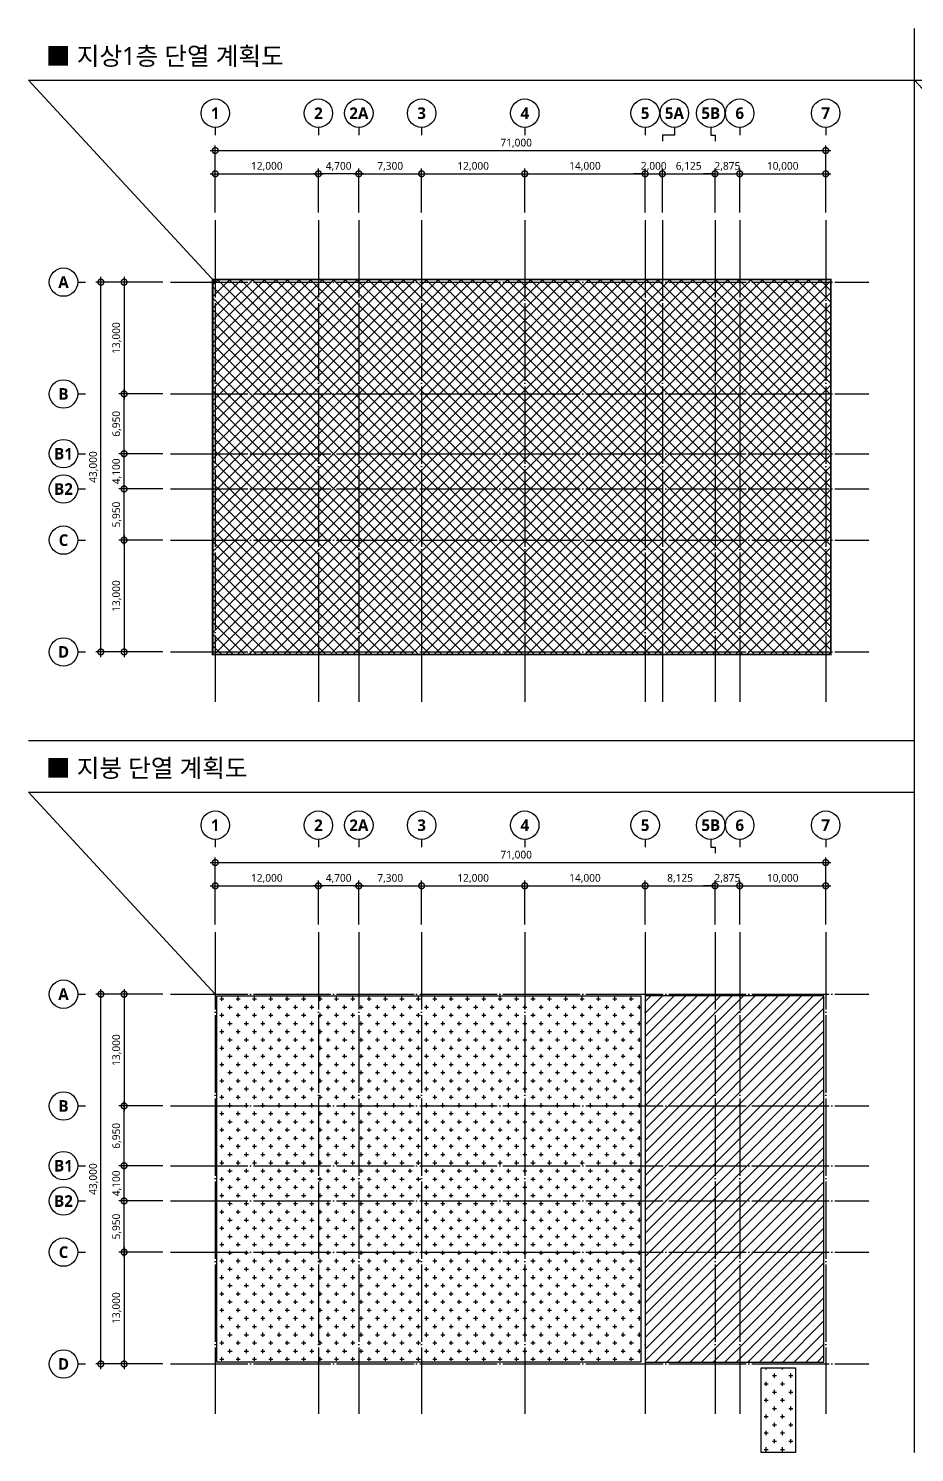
# Model space of a CAD drawing. Header units: millimetres. Extents: x 13950 to 242609, y 6300 to 171900.
# Drawn here: x 13950 to 117000, y 6300 to 171900 of the extents above; entities that cross this region are included whole.
import ezdxf
from ezdxf.enums import TextEntityAlignment as Align

# ---------------------------------------------------------------- set-up
doc = ezdxf.new("R2010")
doc.units = ezdxf.units.MM
doc.header["$LTSCALE"] = 300
doc.linetypes.add('CEN-GAUN', pattern=[32.2, 30, -1, 0.2, -1])
doc.linetypes.add('PHANTOM2', pattern=[1.25, 0.625, -0.125, 0.125, -0.125, 0.125, -0.125])
doc.layers.get('DEFPOINTS').update_dxf_attribs({"color": 137})
doc.layers.add('@수정', color=7, linetype='Continuous', plot=False)
for name, color, linetype in [('CEN', 1, 'CEN-GAUN'), ('DIM', 7, 'Continuous'), ('ELE-2', 2, 'Continuous'), ('ELE-4', 4, 'Continuous'), ('ETC-5', 5, 'Continuous'), ('HAT', 8, 'Continuous'), ('SYM-BUB', 3, 'Continuous'), ('TEXT', 3, 'Continuous'), ('방화구획(기존 가운건축 계획)', 243, 'Continuous')]:
    doc.layers.add(name, color=color, linetype=linetype)
doc.styles.add('$0$스타일1', font='malgun.ttf')
doc.styles.add('스타일1', font='malgun.ttf')
doc.styles.add('스타일2', font='malgunbd.ttf')
doc.dimstyles.new('CJA', dxfattribs={"dimscale": 300, "dimtxt": 2.7, "dimasz": 1, "dimexe": 2, "dimexo": 3, "dimgap": 1, "dimtad": 1, "dimdec": 0, "dimzin": 1, "dimdsep": 46, "dimlunit": 6, "dimtxsty": '$0$스타일1', "dimblk": 'CJDOT', "dimcen": 0.09, "dimdle": 1, "dimclrd": 256, "dimclre": 256, "dimclrt": 3, "dimadec": 0, "dimazin": 0, "dimtfac": 1, "dimtdec": 0, "dimtix": 1, "dimtmove": 2, "dimatfit": 3, "dimldrblk": 'CJDOT', "dimfxl": 1, "dimtolj": 1, "dimtzin": 1, "dimarcsym": 0})

# ---------------------------------------------------------------- blocks, each defined once
blk = doc.blocks.new('_DotSmall')
at = {"color": 0, "linetype": 'ByBlock', "const_width": 0.5}
blk.add_lwpolyline([(-0.0625, 0, 1), (0.0625, 0, 1)], format="xyb", close=True, dxfattribs=at)
blk = doc.blocks.new('*D8')
at = {"layer": 'DEFPOINTS', "color": 0, "transparency": 16777216}
for p in [(125421, 142402), (133521, 142402), (133521, 99402)]:
    blk.add_point(p, dxfattribs=at)
at = {"layer": 'DIM', "color": 7, "lineweight": -2, "transparency": 16777216}
for p, q in [((125421, 98802), (125421, 143002)), ((132621, 142402), (124821, 142402)), ((132621, 99402), (124821, 99402))]:
    blk.add_line(p, q, dxfattribs=at)
at = {"layer": 'DIM', "color": 7, "lineweight": -2, "transparency": 16777216, "xscale": 1350, "yscale": 1350, "zscale": 1350}
for p, rotation in [((125421, 142402), 90), ((125421, 99402), 270)]:
    blk.add_blockref('_DotSmall', p, dxfattribs=dict(at, rotation=rotation))
at = {"layer": 'DIM', "color": 3, "transparency": 16777216, "insert": (124580, 120902), "char_height": 900, "attachment_point": 5, "rotation": 90, "style": '$0$스타일1'}
blk.add_mtext('\\A1;43,000', dxfattribs=at)
blk = doc.blocks.new('CJDOT')
blk.add_line((-2, 0), (2, 0))
at = {"const_width": 0.5}
blk.add_lwpolyline([(-0.25, 0, 1), (0.25, 0, 1)], format="xyb", close=True, dxfattribs=at)
blk = doc.blocks.new('*D9')
at = {"layer": 'DEFPOINTS', "color": 0, "transparency": 16777216}
for p in [(133521, 142402), (128121, 129402), (133521, 129402)]:
    blk.add_point(p, dxfattribs=at)
at = {"layer": 'DIM', "color": 7, "lineweight": -2, "transparency": 16777216}
for p, q in [((128121, 143002), (128121, 128802)), ((132621, 142402), (127521, 142402)), ((132621, 129402), (127521, 129402))]:
    blk.add_line(p, q, dxfattribs=at)
at = {"layer": 'DIM', "color": 7, "lineweight": -2, "transparency": 16777216, "xscale": 1350, "yscale": 1350, "zscale": 1350}
for p, rotation in [((128121, 142402), 90), ((128121, 129402), 270)]:
    blk.add_blockref('_DotSmall', p, dxfattribs=dict(at, rotation=rotation))
at = {"layer": 'DIM', "color": 3, "transparency": 16777216, "insert": (127278, 135902), "char_height": 900, "attachment_point": 5, "rotation": 90, "style": '$0$스타일1'}
blk.add_mtext('\\A1;13,000', dxfattribs=at)
blk = doc.blocks.new('*D10')
at = {"layer": 'DEFPOINTS', "color": 0, "transparency": 16777216}
for p in [(133521, 112402), (128121, 99402), (133521, 99402)]:
    blk.add_point(p, dxfattribs=at)
at = {"layer": 'DIM', "color": 7, "lineweight": -2, "transparency": 16777216}
for p, q in [((128121, 113002), (128121, 98802)), ((132621, 112402), (127521, 112402)), ((132621, 99402), (127521, 99402))]:
    blk.add_line(p, q, dxfattribs=at)
at = {"layer": 'DIM', "color": 7, "lineweight": -2, "transparency": 16777216, "xscale": 1350, "yscale": 1350, "zscale": 1350}
for p, rotation in [((128121, 112402), 90), ((128121, 99402), 270)]:
    blk.add_blockref('_DotSmall', p, dxfattribs=dict(at, rotation=rotation))
at = {"layer": 'DIM', "color": 3, "transparency": 16777216, "insert": (127278, 105902), "char_height": 900, "attachment_point": 5, "rotation": 90, "style": '$0$스타일1'}
blk.add_mtext('\\A1;13,000', dxfattribs=at)
blk = doc.blocks.new('NEW_BUB')
at = {"layer": 'SYM-BUB', "color": 6}
blk.add_line((0, 3), (0, 0), dxfattribs=at)
blk.add_circle((0, 8.5), 5.5, dxfattribs=at)
at = {"layer": 'SYM-BUB', "color": 3, "style": '스타일2'}
blk.add_attdef('X', text='', height=4.5, dxfattribs=at).set_placement((0, 8.5), align=Align.MIDDLE)
blk = doc.blocks.new('*D11')
at = {"layer": 'DEFPOINTS', "color": 0, "transparency": 16777216}
for p in [(209721, 157702), (138721, 149602), (209721, 149602)]:
    blk.add_point(p, dxfattribs=at)
at = {"layer": 'DIM', "color": 7, "lineweight": -2, "transparency": 16777216}
for p, q in [((138121, 157702), (210321, 157702)), ((138721, 150502), (138721, 158302)), ((209721, 150502), (209721, 158302))]:
    blk.add_line(p, q, dxfattribs=at)
at = {"layer": 'DIM', "color": 7, "lineweight": -2, "transparency": 16777216, "xscale": 1350, "yscale": 1350, "zscale": 1350, "rotation": 180}
blk.add_blockref('_DotSmall', (138721, 157702), dxfattribs=at)
at = {"layer": 'DIM', "color": 7, "lineweight": -2, "transparency": 16777216, "xscale": 1350, "yscale": 1350, "zscale": 1350}
blk.add_blockref('_DotSmall', (209721, 157702), dxfattribs=at)
at = {"layer": 'DIM', "color": 3, "transparency": 16777216, "insert": (173721, 158545), "char_height": 900, "attachment_point": 5, "style": '스타일1'}
blk.add_mtext('\\A1;71,000', dxfattribs=at)
blk = doc.blocks.new('*D12')
at = {"layer": 'DEFPOINTS', "color": 0, "transparency": 16777216}
for p in [(209721, 155002), (199721, 149602), (209721, 149602)]:
    blk.add_point(p, dxfattribs=at)
at = {"layer": 'DIM', "color": 7, "lineweight": -2, "transparency": 16777216}
for p, q in [((199121, 155002), (210321, 155002)), ((199721, 150502), (199721, 155602)), ((209721, 150502), (209721, 155602))]:
    blk.add_line(p, q, dxfattribs=at)
at = {"layer": 'DIM', "color": 7, "lineweight": -2, "transparency": 16777216, "xscale": 1350, "yscale": 1350, "zscale": 1350, "rotation": 180}
blk.add_blockref('_DotSmall', (199721, 155002), dxfattribs=at)
at = {"layer": 'DIM', "color": 7, "lineweight": -2, "transparency": 16777216, "xscale": 1350, "yscale": 1350, "zscale": 1350}
blk.add_blockref('_DotSmall', (209721, 155002), dxfattribs=at)
at = {"layer": 'DIM', "color": 3, "transparency": 16777216, "insert": (204721, 155845), "char_height": 900, "attachment_point": 5, "style": '스타일1'}
blk.add_mtext('\\A1;10,000', dxfattribs=at)
blk = doc.blocks.new('*D13')
at = {"layer": 'DEFPOINTS', "color": 0, "transparency": 16777216}
for p in [(188721, 155002), (174721, 149602), (188721, 149602)]:
    blk.add_point(p, dxfattribs=at)
at = {"layer": 'DIM', "color": 7, "lineweight": -2, "transparency": 16777216}
for p, q in [((174121, 155002), (189321, 155002)), ((174721, 150502), (174721, 155602)), ((188721, 150502), (188721, 155602))]:
    blk.add_line(p, q, dxfattribs=at)
at = {"layer": 'DIM', "color": 7, "lineweight": -2, "transparency": 16777216, "xscale": 1350, "yscale": 1350, "zscale": 1350, "rotation": 180}
blk.add_blockref('_DotSmall', (174721, 155002), dxfattribs=at)
at = {"layer": 'DIM', "color": 7, "lineweight": -2, "transparency": 16777216, "xscale": 1350, "yscale": 1350, "zscale": 1350}
blk.add_blockref('_DotSmall', (188721, 155002), dxfattribs=at)
at = {"layer": 'DIM', "color": 3, "transparency": 16777216, "insert": (181721, 155845), "char_height": 900, "attachment_point": 5, "style": '스타일1'}
blk.add_mtext('\\A1;14,000', dxfattribs=at)
blk = doc.blocks.new('*D14')
at = {"layer": 'DEFPOINTS', "color": 0, "transparency": 16777216}
for p in [(174721, 155002), (162721, 149602), (174721, 149602)]:
    blk.add_point(p, dxfattribs=at)
at = {"layer": 'DIM', "color": 7, "lineweight": -2, "transparency": 16777216}
for p, q in [((162121, 155002), (175321, 155002)), ((162721, 150502), (162721, 155602)), ((174721, 150502), (174721, 155602))]:
    blk.add_line(p, q, dxfattribs=at)
at = {"layer": 'DIM', "color": 7, "lineweight": -2, "transparency": 16777216, "xscale": 1350, "yscale": 1350, "zscale": 1350, "rotation": 180}
blk.add_blockref('_DotSmall', (162721, 155002), dxfattribs=at)
at = {"layer": 'DIM', "color": 7, "lineweight": -2, "transparency": 16777216, "xscale": 1350, "yscale": 1350, "zscale": 1350}
blk.add_blockref('_DotSmall', (174721, 155002), dxfattribs=at)
at = {"layer": 'DIM', "color": 3, "transparency": 16777216, "insert": (168721, 155845), "char_height": 900, "attachment_point": 5, "style": '스타일1'}
blk.add_mtext('\\A1;12,000', dxfattribs=at)
blk = doc.blocks.new('*D15')
at = {"layer": 'DEFPOINTS', "color": 0, "transparency": 16777216}
for p in [(150721, 155002), (138721, 149602), (150721, 149602)]:
    blk.add_point(p, dxfattribs=at)
at = {"layer": 'DIM', "color": 7, "lineweight": -2, "transparency": 16777216}
for p, q in [((138121, 155002), (151321, 155002)), ((138721, 150502), (138721, 155602)), ((150721, 150502), (150721, 155602))]:
    blk.add_line(p, q, dxfattribs=at)
at = {"layer": 'DIM', "color": 7, "lineweight": -2, "transparency": 16777216, "xscale": 1350, "yscale": 1350, "zscale": 1350, "rotation": 180}
blk.add_blockref('_DotSmall', (138721, 155002), dxfattribs=at)
at = {"layer": 'DIM', "color": 7, "lineweight": -2, "transparency": 16777216, "xscale": 1350, "yscale": 1350, "zscale": 1350}
blk.add_blockref('_DotSmall', (150721, 155002), dxfattribs=at)
at = {"layer": 'DIM', "color": 3, "transparency": 16777216, "insert": (144721, 155845), "char_height": 900, "attachment_point": 5, "style": '스타일1'}
blk.add_mtext('\\A1;12,000', dxfattribs=at)
blk = doc.blocks.new('*D18')
at = {"layer": 'DEFPOINTS', "color": 0, "transparency": 16777216}
for p in [(128120, 118352), (133521, 118352), (133521, 112402)]:
    blk.add_point(p, dxfattribs=at)
at = {"layer": 'DIM', "color": 7, "lineweight": -2, "transparency": 16777216}
for p, q in [((132621, 118352), (127520, 118352)), ((128120, 111802), (128120, 118952)), ((132621, 112402), (127520, 112402))]:
    blk.add_line(p, q, dxfattribs=at)
at = {"layer": 'DIM', "color": 7, "lineweight": -2, "transparency": 16777216, "xscale": 1350, "yscale": 1350, "zscale": 1350}
for p, rotation in [((128120, 118352), 90), ((128120, 112402), 270)]:
    blk.add_blockref('_DotSmall', p, dxfattribs=dict(at, rotation=rotation))
at = {"layer": 'DIM', "color": 3, "transparency": 16777216, "insert": (127279, 115377), "char_height": 900, "attachment_point": 5, "rotation": 90, "style": '$0$스타일1'}
blk.add_mtext('\\A1;5,950', dxfattribs=at)
blk = doc.blocks.new('*D19')
at = {"layer": 'DEFPOINTS', "color": 0, "transparency": 16777216}
for p in [(128121, 122452), (133521, 122452), (133521, 118352)]:
    blk.add_point(p, dxfattribs=at)
at = {"layer": 'DIM', "color": 7, "lineweight": -2, "transparency": 16777216}
for p, q in [((128121, 117752), (128121, 123052)), ((132621, 122452), (127521, 122452)), ((132621, 118352), (127521, 118352))]:
    blk.add_line(p, q, dxfattribs=at)
at = {"layer": 'DIM', "color": 7, "lineweight": -2, "transparency": 16777216, "xscale": 1350, "yscale": 1350, "zscale": 1350}
for p, rotation in [((128121, 122452), 90), ((128121, 118352), 270)]:
    blk.add_blockref('_DotSmall', p, dxfattribs=dict(at, rotation=rotation))
at = {"layer": 'DIM', "color": 3, "transparency": 16777216, "insert": (127278, 120402), "char_height": 900, "attachment_point": 5, "rotation": 90, "style": '$0$스타일1'}
blk.add_mtext('\\A1;4,100', dxfattribs=at)
blk = doc.blocks.new('*D16')
at = {"layer": 'DEFPOINTS', "color": 0, "transparency": 16777216}
for p in [(128121, 129402), (133521, 129402), (133521, 122452)]:
    blk.add_point(p, dxfattribs=at)
at = {"layer": 'DIM', "color": 7, "lineweight": -2, "transparency": 16777216}
for p, q in [((132621, 129402), (127521, 129402)), ((128121, 121852), (128121, 130002)), ((132621, 122452), (127521, 122452))]:
    blk.add_line(p, q, dxfattribs=at)
at = {"layer": 'DIM', "color": 7, "lineweight": -2, "transparency": 16777216, "xscale": 1350, "yscale": 1350, "zscale": 1350}
for p, rotation in [((128121, 129402), 90), ((128121, 122452), 270)]:
    blk.add_blockref('_DotSmall', p, dxfattribs=dict(at, rotation=rotation))
at = {"layer": 'DIM', "color": 3, "transparency": 16777216, "insert": (127280, 125927), "char_height": 900, "attachment_point": 5, "rotation": 90, "style": '$0$스타일1'}
blk.add_mtext('\\A1;6,950', dxfattribs=at)
blk = doc.blocks.new('*D20')
at = {"layer": 'DEFPOINTS', "color": 0, "transparency": 16777216}
for p in [(150721, 155002), (150721, 149602), (155421, 149602)]:
    blk.add_point(p, dxfattribs=at)
at = {"layer": 'DIM', "color": 7, "lineweight": -2, "transparency": 16777216}
for p, q in [((156021, 155002), (150121, 155002)), ((150721, 150502), (150721, 155602)), ((155421, 150502), (155421, 155602))]:
    blk.add_line(p, q, dxfattribs=at)
at = {"layer": 'DIM', "color": 7, "lineweight": -2, "transparency": 16777216, "xscale": 1350, "yscale": 1350, "zscale": 1350, "rotation": 180}
blk.add_blockref('_DotSmall', (150721, 155002), dxfattribs=at)
at = {"layer": 'DIM', "color": 7, "lineweight": -2, "transparency": 16777216, "xscale": 1350, "yscale": 1350, "zscale": 1350}
blk.add_blockref('_DotSmall', (155421, 155002), dxfattribs=at)
at = {"layer": 'DIM', "color": 3, "transparency": 16777216, "insert": (153071, 155842), "char_height": 900, "attachment_point": 5, "style": '스타일1'}
blk.add_mtext('\\A1;4,700', dxfattribs=at)
blk = doc.blocks.new('*D17')
at = {"layer": 'DEFPOINTS', "color": 0, "transparency": 16777216}
for p in [(162721, 155002), (155421, 149602), (162721, 149602)]:
    blk.add_point(p, dxfattribs=at)
at = {"layer": 'DIM', "color": 7, "lineweight": -2, "transparency": 16777216}
for p, q in [((154821, 155002), (163321, 155002)), ((155421, 150502), (155421, 155602)), ((162721, 150502), (162721, 155602))]:
    blk.add_line(p, q, dxfattribs=at)
at = {"layer": 'DIM', "color": 7, "lineweight": -2, "transparency": 16777216, "xscale": 1350, "yscale": 1350, "zscale": 1350, "rotation": 180}
blk.add_blockref('_DotSmall', (155421, 155002), dxfattribs=at)
at = {"layer": 'DIM', "color": 7, "lineweight": -2, "transparency": 16777216, "xscale": 1350, "yscale": 1350, "zscale": 1350}
blk.add_blockref('_DotSmall', (162721, 155002), dxfattribs=at)
at = {"layer": 'DIM', "color": 3, "transparency": 16777216, "insert": (159071, 155842), "char_height": 900, "attachment_point": 5, "style": '스타일1'}
blk.add_mtext('\\A1;7,300', dxfattribs=at)
blk = doc.blocks.new('*D21')
at = {"layer": 'DEFPOINTS', "color": 0, "transparency": 16777216}
for p in [(190721, 155002), (188721, 149602), (190721, 149602)]:
    blk.add_point(p, dxfattribs=at)
at = {"layer": 'DIM', "color": 7, "lineweight": -2, "transparency": 16777216}
for p, q in [((188721, 155002), (187371, 155002)), ((188721, 150502), (188721, 155602)), ((188721, 155002), (190721, 155002)), ((190721, 150502), (190721, 155602)), ((190721, 155002), (192071, 155002))]:
    blk.add_line(p, q, dxfattribs=at)
at = {"layer": 'DIM', "color": 7, "lineweight": -2, "transparency": 16777216, "xscale": 1350, "yscale": 1350, "zscale": 1350}
blk.add_blockref('_DotSmall', (188721, 155002), dxfattribs=at)
at = {"layer": 'DIM', "color": 7, "lineweight": -2, "transparency": 16777216, "xscale": 1350, "yscale": 1350, "zscale": 1350, "rotation": 180}
blk.add_blockref('_DotSmall', (190721, 155002), dxfattribs=at)
at = {"layer": 'DIM', "color": 3, "transparency": 16777216, "insert": (189721, 155842), "char_height": 900, "attachment_point": 5, "style": '스타일1'}
blk.add_mtext('\\A1;2,000', dxfattribs=at)
blk = doc.blocks.new('*D22')
at = {"layer": 'DEFPOINTS', "color": 0, "transparency": 16777216}
for p in [(196846, 155002), (190721, 149602), (196846, 149602)]:
    blk.add_point(p, dxfattribs=at)
at = {"layer": 'DIM', "color": 7, "lineweight": -2, "transparency": 16777216}
for p, q in [((190121, 155002), (197446, 155002)), ((190721, 150502), (190721, 155602)), ((196846, 150502), (196846, 155602))]:
    blk.add_line(p, q, dxfattribs=at)
at = {"layer": 'DIM', "color": 7, "lineweight": -2, "transparency": 16777216, "xscale": 1350, "yscale": 1350, "zscale": 1350, "rotation": 180}
blk.add_blockref('_DotSmall', (190721, 155002), dxfattribs=at)
at = {"layer": 'DIM', "color": 7, "lineweight": -2, "transparency": 16777216, "xscale": 1350, "yscale": 1350, "zscale": 1350}
blk.add_blockref('_DotSmall', (196846, 155002), dxfattribs=at)
at = {"layer": 'DIM', "color": 3, "transparency": 16777216, "insert": (193783, 155845), "char_height": 900, "attachment_point": 5, "style": '스타일1'}
blk.add_mtext('\\A1;6,125', dxfattribs=at)
blk = doc.blocks.new('*D23')
at = {"layer": 'DEFPOINTS', "color": 0, "transparency": 16777216}
for p in [(199721, 155002), (196846, 149602), (199721, 149602)]:
    blk.add_point(p, dxfattribs=at)
at = {"layer": 'DIM', "color": 7, "lineweight": -2, "transparency": 16777216}
for p, q in [((196846, 155002), (195496, 155002)), ((196846, 150502), (196846, 155602)), ((196846, 155002), (199721, 155002)), ((199721, 150502), (199721, 155602)), ((199721, 155002), (201071, 155002))]:
    blk.add_line(p, q, dxfattribs=at)
at = {"layer": 'DIM', "color": 7, "lineweight": -2, "transparency": 16777216, "xscale": 1350, "yscale": 1350, "zscale": 1350}
blk.add_blockref('_DotSmall', (196846, 155002), dxfattribs=at)
at = {"layer": 'DIM', "color": 7, "lineweight": -2, "transparency": 16777216, "xscale": 1350, "yscale": 1350, "zscale": 1350, "rotation": 180}
blk.add_blockref('_DotSmall', (199721, 155002), dxfattribs=at)
at = {"layer": 'DIM', "color": 3, "transparency": 16777216, "insert": (198283, 155843), "char_height": 900, "attachment_point": 5, "style": '스타일1'}
blk.add_mtext('\\A1;2,875', dxfattribs=at)
blk = doc.blocks.new('*D26')
at = {"layer": 'DEFPOINTS', "color": 0, "transparency": 16777216}
for p in [(3100, -16400), (11200, -16400), (11200, -59400)]:
    blk.add_point(p, dxfattribs=at)
at = {"layer": 'DIM', "color": 7, "lineweight": -2, "transparency": 16777216}
for p, q in [((10300, -16400), (2500, -16400)), ((3100, -60000), (3100, -15800)), ((10300, -59400), (2500, -59400))]:
    blk.add_line(p, q, dxfattribs=at)
at = {"layer": 'DIM', "color": 7, "lineweight": -2, "transparency": 16777216, "xscale": 1350, "yscale": 1350, "zscale": 1350}
for p, rotation in [((3100, -16400), 90), ((3100, -59400), 270)]:
    blk.add_blockref('_DotSmall', p, dxfattribs=dict(at, rotation=rotation))
at = {"layer": 'DIM', "color": 3, "transparency": 16777216, "insert": (2260, -37900), "char_height": 900, "attachment_point": 5, "rotation": 90, "style": '$0$스타일1'}
blk.add_mtext('\\A1;43,000', dxfattribs=at)
blk = doc.blocks.new('*D27')
at = {"layer": 'DEFPOINTS', "color": 0, "transparency": 16777216}
for p in [(11200, -16400), (5800, -29400), (11200, -29400)]:
    blk.add_point(p, dxfattribs=at)
at = {"layer": 'DIM', "color": 7, "lineweight": -2, "transparency": 16777216}
for p, q in [((10300, -16400), (5200, -16400)), ((5800, -15800), (5800, -30000)), ((10300, -29400), (5200, -29400))]:
    blk.add_line(p, q, dxfattribs=at)
at = {"layer": 'DIM', "color": 7, "lineweight": -2, "transparency": 16777216, "xscale": 1350, "yscale": 1350, "zscale": 1350}
for p, rotation in [((5800, -16400), 90), ((5800, -29400), 270)]:
    blk.add_blockref('_DotSmall', p, dxfattribs=dict(at, rotation=rotation))
at = {"layer": 'DIM', "color": 3, "transparency": 16777216, "insert": (4957, -22900), "char_height": 900, "attachment_point": 5, "rotation": 90, "style": '$0$스타일1'}
blk.add_mtext('\\A1;13,000', dxfattribs=at)
blk = doc.blocks.new('*D28')
at = {"layer": 'DEFPOINTS', "color": 0, "transparency": 16777216}
for p in [(11200, -46400), (5800, -59400), (11200, -59400)]:
    blk.add_point(p, dxfattribs=at)
at = {"layer": 'DIM', "color": 7, "lineweight": -2, "transparency": 16777216}
for p, q in [((5800, -45800), (5800, -60000)), ((10300, -46400), (5200, -46400)), ((10300, -59400), (5200, -59400))]:
    blk.add_line(p, q, dxfattribs=at)
at = {"layer": 'DIM', "color": 7, "lineweight": -2, "transparency": 16777216, "xscale": 1350, "yscale": 1350, "zscale": 1350}
for p, rotation in [((5800, -46400), 90), ((5800, -59400), 270)]:
    blk.add_blockref('_DotSmall', p, dxfattribs=dict(at, rotation=rotation))
at = {"layer": 'DIM', "color": 3, "transparency": 16777216, "insert": (4957, -52900), "char_height": 900, "attachment_point": 5, "rotation": 90, "style": '$0$스타일1'}
blk.add_mtext('\\A1;13,000', dxfattribs=at)
blk = doc.blocks.new('*D29')
at = {"layer": 'DEFPOINTS', "color": 0, "transparency": 16777216}
for p in [(87400, -1100), (16400, -9200), (87400, -9200)]:
    blk.add_point(p, dxfattribs=at)
at = {"layer": 'DIM', "color": 7, "lineweight": -2, "transparency": 16777216}
for p, q in [((15800, -1100), (88000, -1100)), ((16400, -8300), (16400, -500)), ((87400, -8300), (87400, -500))]:
    blk.add_line(p, q, dxfattribs=at)
at = {"layer": 'DIM', "color": 7, "lineweight": -2, "transparency": 16777216, "xscale": 1350, "yscale": 1350, "zscale": 1350, "rotation": 180}
blk.add_blockref('_DotSmall', (16400, -1100), dxfattribs=at)
at = {"layer": 'DIM', "color": 7, "lineweight": -2, "transparency": 16777216, "xscale": 1350, "yscale": 1350, "zscale": 1350}
blk.add_blockref('_DotSmall', (87400, -1100), dxfattribs=at)
at = {"layer": 'DIM', "color": 3, "transparency": 16777216, "insert": (51400, -257), "char_height": 900, "attachment_point": 5, "style": '스타일1'}
blk.add_mtext('\\A1;71,000', dxfattribs=at)
blk = doc.blocks.new('*D30')
at = {"layer": 'DEFPOINTS', "color": 0, "transparency": 16777216}
for p in [(87400, -3800), (77400, -9200), (87400, -9200)]:
    blk.add_point(p, dxfattribs=at)
at = {"layer": 'DIM', "color": 7, "lineweight": -2, "transparency": 16777216}
for p, q in [((77400, -8300), (77400, -3200)), ((87400, -8300), (87400, -3200)), ((76800, -3800), (88000, -3800))]:
    blk.add_line(p, q, dxfattribs=at)
at = {"layer": 'DIM', "color": 7, "lineweight": -2, "transparency": 16777216, "xscale": 1350, "yscale": 1350, "zscale": 1350, "rotation": 180}
blk.add_blockref('_DotSmall', (77400, -3800), dxfattribs=at)
at = {"layer": 'DIM', "color": 7, "lineweight": -2, "transparency": 16777216, "xscale": 1350, "yscale": 1350, "zscale": 1350}
blk.add_blockref('_DotSmall', (87400, -3800), dxfattribs=at)
at = {"layer": 'DIM', "color": 3, "transparency": 16777216, "insert": (82400, -2957), "char_height": 900, "attachment_point": 5, "style": '스타일1'}
blk.add_mtext('\\A1;10,000', dxfattribs=at)
blk = doc.blocks.new('*D31')
at = {"layer": 'DEFPOINTS', "color": 0, "transparency": 16777216}
for p in [(66400, -3800), (52400, -9200), (66400, -9200)]:
    blk.add_point(p, dxfattribs=at)
at = {"layer": 'DIM', "color": 7, "lineweight": -2, "transparency": 16777216}
for p, q in [((52400, -8300), (52400, -3200)), ((66400, -8300), (66400, -3200)), ((51800, -3800), (67000, -3800))]:
    blk.add_line(p, q, dxfattribs=at)
at = {"layer": 'DIM', "color": 7, "lineweight": -2, "transparency": 16777216, "xscale": 1350, "yscale": 1350, "zscale": 1350, "rotation": 180}
blk.add_blockref('_DotSmall', (52400, -3800), dxfattribs=at)
at = {"layer": 'DIM', "color": 7, "lineweight": -2, "transparency": 16777216, "xscale": 1350, "yscale": 1350, "zscale": 1350}
blk.add_blockref('_DotSmall', (66400, -3800), dxfattribs=at)
at = {"layer": 'DIM', "color": 3, "transparency": 16777216, "insert": (59400, -2957), "char_height": 900, "attachment_point": 5, "style": '스타일1'}
blk.add_mtext('\\A1;14,000', dxfattribs=at)
blk = doc.blocks.new('*D32')
at = {"layer": 'DEFPOINTS', "color": 0, "transparency": 16777216}
for p in [(52400, -3800), (40400, -9200), (52400, -9200)]:
    blk.add_point(p, dxfattribs=at)
at = {"layer": 'DIM', "color": 7, "lineweight": -2, "transparency": 16777216}
for p, q in [((40400, -8300), (40400, -3200)), ((52400, -8300), (52400, -3200)), ((39800, -3800), (53000, -3800))]:
    blk.add_line(p, q, dxfattribs=at)
at = {"layer": 'DIM', "color": 7, "lineweight": -2, "transparency": 16777216, "xscale": 1350, "yscale": 1350, "zscale": 1350, "rotation": 180}
blk.add_blockref('_DotSmall', (40400, -3800), dxfattribs=at)
at = {"layer": 'DIM', "color": 7, "lineweight": -2, "transparency": 16777216, "xscale": 1350, "yscale": 1350, "zscale": 1350}
blk.add_blockref('_DotSmall', (52400, -3800), dxfattribs=at)
at = {"layer": 'DIM', "color": 3, "transparency": 16777216, "insert": (46400, -2957), "char_height": 900, "attachment_point": 5, "style": '스타일1'}
blk.add_mtext('\\A1;12,000', dxfattribs=at)
blk = doc.blocks.new('*D33')
at = {"layer": 'DEFPOINTS', "color": 0, "transparency": 16777216}
for p in [(28400, -3800), (16400, -9200), (28400, -9200)]:
    blk.add_point(p, dxfattribs=at)
at = {"layer": 'DIM', "color": 7, "lineweight": -2, "transparency": 16777216}
for p, q in [((16400, -8300), (16400, -3200)), ((28400, -8300), (28400, -3200)), ((15800, -3800), (29000, -3800))]:
    blk.add_line(p, q, dxfattribs=at)
at = {"layer": 'DIM', "color": 7, "lineweight": -2, "transparency": 16777216, "xscale": 1350, "yscale": 1350, "zscale": 1350, "rotation": 180}
blk.add_blockref('_DotSmall', (16400, -3800), dxfattribs=at)
at = {"layer": 'DIM', "color": 7, "lineweight": -2, "transparency": 16777216, "xscale": 1350, "yscale": 1350, "zscale": 1350}
blk.add_blockref('_DotSmall', (28400, -3800), dxfattribs=at)
at = {"layer": 'DIM', "color": 3, "transparency": 16777216, "insert": (22400, -2957), "char_height": 900, "attachment_point": 5, "style": '스타일1'}
blk.add_mtext('\\A1;12,000', dxfattribs=at)
blk = doc.blocks.new('*D35')
at = {"layer": 'DEFPOINTS', "color": 0, "transparency": 16777216}
for p in [(5799, -40450), (11200, -40450), (11200, -46400)]:
    blk.add_point(p, dxfattribs=at)
at = {"layer": 'DIM', "color": 7, "lineweight": -2, "transparency": 16777216}
for p, q in [((10300, -40450), (5199, -40450)), ((5799, -47000), (5799, -39850)), ((10300, -46400), (5199, -46400))]:
    blk.add_line(p, q, dxfattribs=at)
at = {"layer": 'DIM', "color": 7, "lineweight": -2, "transparency": 16777216, "xscale": 1350, "yscale": 1350, "zscale": 1350}
for p, rotation in [((5799, -40450), 90), ((5799, -46400), 270)]:
    blk.add_blockref('_DotSmall', p, dxfattribs=dict(at, rotation=rotation))
at = {"layer": 'DIM', "color": 3, "transparency": 16777216, "insert": (4959, -43425), "char_height": 900, "attachment_point": 5, "rotation": 90, "style": '$0$스타일1'}
blk.add_mtext('\\A1;5,950', dxfattribs=at)
blk = doc.blocks.new('*D36')
at = {"layer": 'DEFPOINTS', "color": 0, "transparency": 16777216}
for p in [(5800, -36350), (11200, -36350), (11200, -40450)]:
    blk.add_point(p, dxfattribs=at)
at = {"layer": 'DIM', "color": 7, "lineweight": -2, "transparency": 16777216}
for p, q in [((10300, -36350), (5200, -36350)), ((5800, -41050), (5800, -35750)), ((10300, -40450), (5200, -40450))]:
    blk.add_line(p, q, dxfattribs=at)
at = {"layer": 'DIM', "color": 7, "lineweight": -2, "transparency": 16777216, "xscale": 1350, "yscale": 1350, "zscale": 1350}
for p, rotation in [((5800, -36350), 90), ((5800, -40450), 270)]:
    blk.add_blockref('_DotSmall', p, dxfattribs=dict(at, rotation=rotation))
at = {"layer": 'DIM', "color": 3, "transparency": 16777216, "insert": (4957, -38400), "char_height": 900, "attachment_point": 5, "rotation": 90, "style": '$0$스타일1'}
blk.add_mtext('\\A1;4,100', dxfattribs=at)
blk = doc.blocks.new('*D37')
at = {"layer": 'DEFPOINTS', "color": 0, "transparency": 16777216}
for p in [(5800, -29400), (11200, -29400), (11200, -36350)]:
    blk.add_point(p, dxfattribs=at)
at = {"layer": 'DIM', "color": 7, "lineweight": -2, "transparency": 16777216}
for p, q in [((10300, -29400), (5200, -29400)), ((5800, -36950), (5800, -28800)), ((10300, -36350), (5200, -36350))]:
    blk.add_line(p, q, dxfattribs=at)
at = {"layer": 'DIM', "color": 7, "lineweight": -2, "transparency": 16777216, "xscale": 1350, "yscale": 1350, "zscale": 1350}
for p, rotation in [((5800, -29400), 90), ((5800, -36350), 270)]:
    blk.add_blockref('_DotSmall', p, dxfattribs=dict(at, rotation=rotation))
at = {"layer": 'DIM', "color": 3, "transparency": 16777216, "insert": (4960, -32875), "char_height": 900, "attachment_point": 5, "rotation": 90, "style": '$0$스타일1'}
blk.add_mtext('\\A1;6,950', dxfattribs=at)
blk = doc.blocks.new('*D38')
at = {"layer": 'DEFPOINTS', "color": 0, "transparency": 16777216}
for p in [(28400, -3800), (28400, -9200), (33100, -9200)]:
    blk.add_point(p, dxfattribs=at)
at = {"layer": 'DIM', "color": 7, "lineweight": -2, "transparency": 16777216}
for p, q in [((28400, -8300), (28400, -3200)), ((33100, -8300), (33100, -3200)), ((33700, -3800), (27800, -3800))]:
    blk.add_line(p, q, dxfattribs=at)
at = {"layer": 'DIM', "color": 7, "lineweight": -2, "transparency": 16777216, "xscale": 1350, "yscale": 1350, "zscale": 1350, "rotation": 180}
blk.add_blockref('_DotSmall', (28400, -3800), dxfattribs=at)
at = {"layer": 'DIM', "color": 7, "lineweight": -2, "transparency": 16777216, "xscale": 1350, "yscale": 1350, "zscale": 1350}
blk.add_blockref('_DotSmall', (33100, -3800), dxfattribs=at)
at = {"layer": 'DIM', "color": 3, "transparency": 16777216, "insert": (30750, -2960), "char_height": 900, "attachment_point": 5, "style": '스타일1'}
blk.add_mtext('\\A1;4,700', dxfattribs=at)
blk = doc.blocks.new('*D39')
at = {"layer": 'DEFPOINTS', "color": 0, "transparency": 16777216}
for p in [(40400, -3800), (33100, -9200), (40400, -9200)]:
    blk.add_point(p, dxfattribs=at)
at = {"layer": 'DIM', "color": 7, "lineweight": -2, "transparency": 16777216}
for p, q in [((33100, -8300), (33100, -3200)), ((40400, -8300), (40400, -3200)), ((32500, -3800), (41000, -3800))]:
    blk.add_line(p, q, dxfattribs=at)
at = {"layer": 'DIM', "color": 7, "lineweight": -2, "transparency": 16777216, "xscale": 1350, "yscale": 1350, "zscale": 1350, "rotation": 180}
blk.add_blockref('_DotSmall', (33100, -3800), dxfattribs=at)
at = {"layer": 'DIM', "color": 7, "lineweight": -2, "transparency": 16777216, "xscale": 1350, "yscale": 1350, "zscale": 1350}
blk.add_blockref('_DotSmall', (40400, -3800), dxfattribs=at)
at = {"layer": 'DIM', "color": 3, "transparency": 16777216, "insert": (36750, -2960), "char_height": 900, "attachment_point": 5, "style": '스타일1'}
blk.add_mtext('\\A1;7,300', dxfattribs=at)
blk = doc.blocks.new('*D40')
at = {"layer": 'DEFPOINTS', "color": 0, "transparency": 16777216}
for p in [(74525, -3800), (66400, -9200), (74525, -9200)]:
    blk.add_point(p, dxfattribs=at)
at = {"layer": 'DIM', "color": 7, "lineweight": -2, "transparency": 16777216}
for p, q in [((66400, -8300), (66400, -3200)), ((74525, -8300), (74525, -3200)), ((65800, -3800), (75125, -3800))]:
    blk.add_line(p, q, dxfattribs=at)
at = {"layer": 'DIM', "color": 7, "lineweight": -2, "transparency": 16777216, "xscale": 1350, "yscale": 1350, "zscale": 1350, "rotation": 180}
blk.add_blockref('_DotSmall', (66400, -3800), dxfattribs=at)
at = {"layer": 'DIM', "color": 7, "lineweight": -2, "transparency": 16777216, "xscale": 1350, "yscale": 1350, "zscale": 1350}
blk.add_blockref('_DotSmall', (74525, -3800), dxfattribs=at)
at = {"layer": 'DIM', "color": 3, "transparency": 16777216, "insert": (70462, -2957), "char_height": 900, "attachment_point": 5, "style": '스타일1'}
blk.add_mtext('\\A1;8,125', dxfattribs=at)
blk = doc.blocks.new('*D34')
at = {"layer": 'DEFPOINTS', "color": 0, "transparency": 16777216}
for p in [(77400, -3799), (74525, -9200), (77400, -9200)]:
    blk.add_point(p, dxfattribs=at)
at = {"layer": 'DIM', "color": 7, "lineweight": -2, "transparency": 16777216}
for p, q in [((74525, -8300), (74525, -3199)), ((77400, -8300), (77400, -3199)), ((74525, -3799), (73175, -3799)), ((74525, -3799), (77400, -3799)), ((77400, -3799), (78750, -3799))]:
    blk.add_line(p, q, dxfattribs=at)
at = {"layer": 'DIM', "color": 7, "lineweight": -2, "transparency": 16777216, "xscale": 1350, "yscale": 1350, "zscale": 1350}
blk.add_blockref('_DotSmall', (74525, -3799), dxfattribs=at)
at = {"layer": 'DIM', "color": 7, "lineweight": -2, "transparency": 16777216, "xscale": 1350, "yscale": 1350, "zscale": 1350, "rotation": 180}
blk.add_blockref('_DotSmall', (77400, -3799), dxfattribs=at)
at = {"layer": 'DIM', "color": 3, "transparency": 16777216, "insert": (75962, -2959), "char_height": 900, "attachment_point": 5, "style": '스타일1'}
blk.add_mtext('\\A1;2,875', dxfattribs=at)
blk = doc.blocks.new('A$C5ac5f35e')
at = {"layer": 'CEN'}
for p, q in [((16400, -9200), (16400, -65208.6)), ((28400, -9200), (28400, -65208.6)), ((33100, -9200), (33100, -65208.6)), ((40400, -9200), (40400, -65208.6)), ((52400, -9200), (52400, -65208.6)), ((66400, -9200), (66400, -65208.6)), ((68400, -9200), (68400, -65208.6)), ((74525, -9200), (74525, -65208.6)), ((77400, -9200), (77400, -65208.6)), ((87400, -9200), (87400, -65208.6)), ((11200, -16400), (92400, -16400)), ((11200, -29400), (92400, -29400)), ((11200, -36350), (92400, -36350)), ((11200, -40450), (92400, -40450)), ((11200, -46400), (92400, -46400)), ((11200, -59400), (92400, -59400))]:
    blk.add_line(p, q, dxfattribs=at)
at = {"layer": 'SYM-BUB', "color": 6}
for points in [[(69800, 700), (68400, 700), (68400, 0)], [(74025, 700), (74525, 700), (74525, 0)]]:
    blk.add_lwpolyline(points, dxfattribs=at)
at = {"layer": 'SYM-BUB', "xscale": 300, "yscale": 300, "zscale": 300}
for p, values in [((16400, 700), {'X': '1'}), ((28400, 700), {'X': '2'}), ((33100, 700), {'X': '2A'}), ((40400, 700), {'X': '3'}), ((52400, 700), {'X': '4'}), ((66400, 700), {'X': '5'}), ((69800, 700), {'X': '5A'}), ((74025, 700), {'X': '5B'}), ((77400, 700), {'X': '6'}), ((87400, 700), {'X': '7'})]:
    blk.add_blockref('NEW_BUB', p, dxfattribs=at).add_auto_attribs(values)
at = {"layer": 'SYM-BUB'}
ref = blk.add_blockref('NEW_BUB', (1300, -16400), dxfattribs=dict(at, xscale=300, yscale=300, zscale=300, rotation=90))
ref.add_attrib('X', 'A', dxfattribs={"color": 3, "height": 1350, "style": '스타일2'}).set_placement((-1250, -16400), align=Align.MIDDLE)
ref = blk.add_blockref('NEW_BUB', (1300, -29400), dxfattribs=dict(at, xscale=300, yscale=300, zscale=300, rotation=90))
ref.add_attrib('X', 'B', dxfattribs={"color": 3, "height": 1350, "style": '스타일2'}).set_placement((-1250, -29400), align=Align.MIDDLE)
ref = blk.add_blockref('NEW_BUB', (1300, -36350), dxfattribs=dict(at, xscale=300, yscale=300, zscale=300, rotation=90))
ref.add_attrib('X', 'B1', dxfattribs={"color": 3, "height": 1350, "style": '스타일2'}).set_placement((-1250, -36350), align=Align.MIDDLE)
ref = blk.add_blockref('NEW_BUB', (1300, -40450), dxfattribs=dict(at, xscale=300, yscale=300, zscale=300, rotation=90))
ref.add_attrib('X', 'B2', dxfattribs={"color": 3, "height": 1350, "style": '스타일2'}).set_placement((-1250, -40450), align=Align.MIDDLE)
ref = blk.add_blockref('NEW_BUB', (1300, -46400), dxfattribs=dict(at, xscale=300, yscale=300, zscale=300, rotation=90))
ref.add_attrib('X', 'C', dxfattribs={"color": 3, "height": 1350, "style": '스타일2'}).set_placement((-1250, -46400), align=Align.MIDDLE)
ref = blk.add_blockref('NEW_BUB', (1300, -59400), dxfattribs=dict(at, xscale=300, yscale=300, zscale=300, rotation=90))
ref.add_attrib('X', 'D', dxfattribs={"color": 3, "height": 1350, "style": '스타일2'}).set_placement((-1250, -59400), align=Align.MIDDLE)
at = {"layer": 'DIM'}
dim = blk.add_linear_dim(base=(87400, -1100), p1=(16400, -9200), p2=(87400, -9200), angle=180, dimstyle='CJA', override={"dimtxt": 3, "dimasz": 4.5, "dimtxsty": '스타일1', "dimblk1": 'DotSmall', "dimblk2": 'DotSmall', "dimsah": 1, "dimdle": 2, "dimclrd": 7, "dimclre": 7}, dxfattribs=at)
dim.commit()
dim.dimension.update_dxf_attribs({"geometry": '*D11', "text_midpoint": (51400, -257.1), "dimtype": 128, "insert": (-122320.5, -158801.6)})
for base, p1, p2, picture, middle in [((28400, -3800), (16400, -9200), (28400, -9200), '*D15', (22400, -2957.1)), ((28400, -3800), (33100, -9200), (28400, -9200), '*D20', (30750, -2959.5)), ((40400, -3800), (33100, -9200), (40400, -9200), '*D17', (36750, -2959.5)), ((52400, -3800), (40400, -9200), (52400, -9200), '*D14', (46400, -2957.1)), ((66400, -3800), (52400, -9200), (66400, -9200), '*D13', (59400, -2957.1)), ((68400, -3800), (66400, -9200), (68400, -9200), '*D21', (67400, -2959.5)), ((74525, -3800), (68400, -9200), (74525, -9200), '*D22', (71462.5, -2957.1)), ((77400, -3799.4), (74525, -9200), (77400, -9200), '*D23', (75962.5, -2958.9)), ((87400, -3800), (77400, -9200), (87400, -9200), '*D12', (82400, -2957.1))]:
    dim = blk.add_linear_dim(base=base, p1=p1, p2=p2, dimstyle='CJA', override={"dimtxt": 3, "dimasz": 4.5, "dimtxsty": '스타일1', "dimblk1": 'DotSmall', "dimblk2": 'DotSmall', "dimsah": 1, "dimdle": 2, "dimclrd": 7, "dimclre": 7}, dxfattribs=at)
    dim.commit()
    dim.dimension.update_dxf_attribs({"geometry": picture, "text_midpoint": middle, "insert": (-122320.5, -158801.6)})
for base, p1, p2, angle, override, picture, middle in [((3100, -16400), (11200, -59400), (11200, -16400), 270, {"dimscale": 300, "dimtxt": 3, "dimasz": 4.5, "dimblk1": 'DotSmall', "dimblk2": 'DotSmall', "dimsah": 1, "dimdle": 2, "dimclrd": 7, "dimclre": 7}, '*D8', (2259.5, -37900)), ((5800, -29400), (11200, -16400), (11200, -29400), 90, {"dimscale": 300, "dimtxt": 3, "dimasz": 4.5, "dimblk1": 'DotSmall', "dimblk2": 'DotSmall', "dimsah": 1, "dimdle": 2, "dimclrd": 7, "dimclre": 7}, '*D9', (4957.1, -22900)), ((5800, -29400), (11200, -36350), (11200, -29400), 90, {"dimtxt": 3, "dimasz": 4.5, "dimblk1": 'DotSmall', "dimblk2": 'DotSmall', "dimsah": 1, "dimdle": 2, "dimclrd": 7, "dimclre": 7}, '*D16', (4959.5, -32875)), ((5800, -36350), (11200, -40450), (11200, -36350), 90, {"dimtxt": 3, "dimasz": 4.5, "dimblk1": 'DotSmall', "dimblk2": 'DotSmall', "dimsah": 1, "dimdle": 2, "dimclrd": 7, "dimclre": 7}, '*D19', (4957.1, -38400)), ((5799.4, -40450), (11200, -46400), (11200, -40450), 90, {"dimtxt": 3, "dimasz": 4.5, "dimblk1": 'DotSmall', "dimblk2": 'DotSmall', "dimsah": 1, "dimdle": 2, "dimclrd": 7, "dimclre": 7}, '*D18', (4958.9, -43425)), ((5800, -59400), (11200, -46400), (11200, -59400), 270, {"dimscale": 300, "dimtxt": 3, "dimasz": 4.5, "dimblk1": 'DotSmall', "dimblk2": 'DotSmall', "dimsah": 1, "dimdle": 2, "dimclrd": 7, "dimclre": 7}, '*D10', (4957.1, -52900))]:
    dim = blk.add_linear_dim(base=base, p1=p1, p2=p2, angle=angle, dimstyle='CJA', override=override, dxfattribs=at)
    dim.commit()
    dim.dimension.update_dxf_attribs({"geometry": picture, "text_midpoint": middle, "insert": (-122320.5, -158801.6)})
blk = doc.blocks.new('A$C5ac5f35e_2F~')
at = {"layer": 'CEN'}
for p, q in [((16400, -9200), (16400, -65208.6)), ((28400, -9200), (28400, -65208.6)), ((33100, -9200), (33100, -65208.6)), ((40400, -9200), (40400, -65208.6)), ((52400, -9200), (52400, -65208.6)), ((66400, -9200), (66400, -65208.6)), ((74525, -9200), (74525, -65208.6)), ((77400, -9200), (77400, -65208.6)), ((87400, -9200), (87400, -65208.6)), ((11200, -16400), (92400, -16400)), ((11200, -29400), (92400, -29400)), ((11200, -36350), (92400, -36350)), ((11200, -40450), (92400, -40450)), ((11200, -46400), (92400, -46400)), ((11200, -59400), (92400, -59400))]:
    blk.add_line(p, q, dxfattribs=at)
at = {"layer": 'SYM-BUB', "color": 6}
blk.add_lwpolyline([(74025, 700), (74525, 700), (74525, 0)], dxfattribs=at)
at = {"layer": 'SYM-BUB', "xscale": 300, "yscale": 300, "zscale": 300}
for p, values in [((16400, 700), {'X': '1'}), ((28400, 700), {'X': '2'}), ((33100, 700), {'X': '2A'}), ((40400, 700), {'X': '3'}), ((52400, 700), {'X': '4'}), ((66400, 700), {'X': '5'}), ((74025, 700), {'X': '5B'}), ((77400, 700), {'X': '6'}), ((87400, 700), {'X': '7'})]:
    blk.add_blockref('NEW_BUB', p, dxfattribs=at).add_auto_attribs(values)
at = {"layer": 'SYM-BUB'}
ref = blk.add_blockref('NEW_BUB', (1300, -16400), dxfattribs=dict(at, xscale=300.0000000000001, yscale=300.0000000000001, zscale=300.0000000000001, rotation=90))
ref.add_attrib('X', 'A', dxfattribs={"color": 3, "height": 1350, "style": '스타일2'}).set_placement((-1250, -16400), align=Align.MIDDLE)
ref = blk.add_blockref('NEW_BUB', (1300, -29400), dxfattribs=dict(at, xscale=300.0000000000001, yscale=300.0000000000001, zscale=300.0000000000001, rotation=90))
ref.add_attrib('X', 'B', dxfattribs={"color": 3, "height": 1350, "style": '스타일2'}).set_placement((-1250, -29400), align=Align.MIDDLE)
ref = blk.add_blockref('NEW_BUB', (1300, -36350), dxfattribs=dict(at, xscale=300.0000000000001, yscale=300.0000000000001, zscale=300.0000000000001, rotation=90))
ref.add_attrib('X', 'B1', dxfattribs={"color": 3, "height": 1350, "style": '스타일2'}).set_placement((-1250, -36350), align=Align.MIDDLE)
ref = blk.add_blockref('NEW_BUB', (1300, -40450), dxfattribs=dict(at, xscale=300.0000000000001, yscale=300.0000000000001, zscale=300.0000000000001, rotation=90))
ref.add_attrib('X', 'B2', dxfattribs={"color": 3, "height": 1350, "style": '스타일2'}).set_placement((-1250, -40450), align=Align.MIDDLE)
ref = blk.add_blockref('NEW_BUB', (1300, -46400), dxfattribs=dict(at, xscale=300.0000000000001, yscale=300.0000000000001, zscale=300.0000000000001, rotation=90))
ref.add_attrib('X', 'C', dxfattribs={"color": 3, "height": 1350, "style": '스타일2'}).set_placement((-1250, -46400), align=Align.MIDDLE)
ref = blk.add_blockref('NEW_BUB', (1300, -59400), dxfattribs=dict(at, xscale=300.0000000000001, yscale=300.0000000000001, zscale=300.0000000000001, rotation=90))
ref.add_attrib('X', 'D', dxfattribs={"color": 3, "height": 1350, "style": '스타일2'}).set_placement((-1250, -59400), align=Align.MIDDLE)
at = {"layer": 'DIM'}
dim = blk.add_linear_dim(base=(87400, -1100), p1=(16400, -9200), p2=(87400, -9200), angle=180, dimstyle='CJA', override={"dimtxt": 3, "dimasz": 4.5, "dimtxsty": '스타일1', "dimblk1": 'DotSmall', "dimblk2": 'DotSmall', "dimsah": 1, "dimdle": 2, "dimclrd": 7, "dimclre": 7}, dxfattribs=at)
dim.commit()
dim.dimension.update_dxf_attribs({"geometry": '*D29', "text_midpoint": (51400, -257.1), "dimtype": 128})
for base, p1, p2, picture, middle in [((28400, -3800), (16400, -9200), (28400, -9200), '*D33', (22400, -2957.1)), ((28400, -3800), (33100, -9200), (28400, -9200), '*D38', (30750, -2959.5)), ((40400, -3800), (33100, -9200), (40400, -9200), '*D39', (36750, -2959.5)), ((52400, -3800), (40400, -9200), (52400, -9200), '*D32', (46400, -2957.1)), ((66400, -3800), (52400, -9200), (66400, -9200), '*D31', (59400, -2957.1)), ((74525, -3800), (66400, -9200), (74525, -9200), '*D40', (70462.5, -2957.1)), ((77400, -3799.4), (74525, -9200), (77400, -9200), '*D34', (75962.5, -2958.9)), ((87400, -3800), (77400, -9200), (87400, -9200), '*D30', (82400, -2957.1))]:
    dim = blk.add_linear_dim(base=base, p1=p1, p2=p2, dimstyle='CJA', override={"dimtxt": 3, "dimasz": 4.5, "dimtxsty": '스타일1', "dimblk1": 'DotSmall', "dimblk2": 'DotSmall', "dimsah": 1, "dimdle": 2, "dimclrd": 7, "dimclre": 7}, dxfattribs=at)
    dim.commit()
    dim.dimension.update_dxf_attribs({"geometry": picture, "text_midpoint": middle})
for base, p1, p2, angle, override, picture, middle in [((3100, -16400), (11200, -59400), (11200, -16400), 270, {"dimscale": 300, "dimtxt": 3, "dimasz": 4.5, "dimblk1": 'DotSmall', "dimblk2": 'DotSmall', "dimsah": 1, "dimdle": 2, "dimclrd": 7, "dimclre": 7}, '*D26', (2259.5, -37900)), ((5800, -29400), (11200, -16400), (11200, -29400), 90, {"dimscale": 300, "dimtxt": 3, "dimasz": 4.5, "dimblk1": 'DotSmall', "dimblk2": 'DotSmall', "dimsah": 1, "dimdle": 2, "dimclrd": 7, "dimclre": 7}, '*D27', (4957.1, -22900)), ((5800, -29400), (11200, -36350), (11200, -29400), 90, {"dimtxt": 3, "dimasz": 4.5, "dimblk1": 'DotSmall', "dimblk2": 'DotSmall', "dimsah": 1, "dimdle": 2, "dimclrd": 7, "dimclre": 7}, '*D37', (4959.5, -32875)), ((5800, -36350), (11200, -40450), (11200, -36350), 90, {"dimtxt": 3, "dimasz": 4.5, "dimblk1": 'DotSmall', "dimblk2": 'DotSmall', "dimsah": 1, "dimdle": 2, "dimclrd": 7, "dimclre": 7}, '*D36', (4957.1, -38400)), ((5799.4, -40450), (11200, -46400), (11200, -40450), 90, {"dimtxt": 3, "dimasz": 4.5, "dimblk1": 'DotSmall', "dimblk2": 'DotSmall', "dimsah": 1, "dimdle": 2, "dimclrd": 7, "dimclre": 7}, '*D35', (4958.9, -43425)), ((5800, -59400), (11200, -46400), (11200, -59400), 270, {"dimscale": 300, "dimtxt": 3, "dimasz": 4.5, "dimblk1": 'DotSmall', "dimblk2": 'DotSmall', "dimsah": 1, "dimdle": 2, "dimclrd": 7, "dimclre": 7}, '*D28', (4957.1, -52900))]:
    dim = blk.add_linear_dim(base=base, p1=p1, p2=p2, angle=angle, dimstyle='CJA', override=override, dxfattribs=at)
    dim.commit()
    dim.dimension.update_dxf_attribs({"geometry": picture, "text_midpoint": middle})

msp = doc.modelspace()

# ---------------------------------------------------------------- hatches: boundary and pattern name
at = {"layer": 'HAT'}
h = msp.add_hatch(dxfattribs=at)
h.set_pattern_fill('ANSI37', color=6, scale=300)
h.set_pattern_definition([(45, (108050, -6200), (-673.519, 673.519), []), (135, (108050, -6200), (-673.519, -673.519), [])])
h.paths.add_polyline_path([(35371, 142702), (35371, 99108), (60496, 99108), (60496, 99101), (85346, 99101), (85346, 99108), (107271, 99108), (107271, 142702)])
h = msp.add_hatch(dxfattribs=at)
h.set_pattern_fill('CROSS', color=4, scale=150)
h.paths.add_polyline_path([(85171, 59402), (35871, 59402), (35871, 16958), (85171, 16958)])
h = msp.add_hatch(dxfattribs=at)
h.set_pattern_fill('ANSI31', scale=300)
h.paths.add_polyline_path([(106471, 59402), (85671, 59402), (85671, 16802), (106471, 16802)])
h = msp.add_hatch(dxfattribs=at)
h.set_pattern_fill('CROSS', color=4, scale=150)
h.set_pattern_definition([(0, (-500, 0), (952.5, 952.5), [476.25, -1428.75]), (90, (-261.9, -238.1), (-952.5, 952.5), [476.25, -1428.75])])
h.paths.add_polyline_path([(99171, 6300), (103171, 6300), (103171, 16167), (99171, 16167)])

# ---------------------------------------------------------------- linework, layer by layer
at = {"layer": 'DEFPOINTS'}
for points in [[(35671, 142402), (13950, 165900)], [(138721, 142402), (117000, 165900)], [(35671, 59602), (13950, 83100)]]:
    msp.add_lwpolyline(points, dxfattribs=at)
at = {"layer": 'ELE-2', "color": 2}
for p, q in [((117000, 6300), (117000, 171900)), ((13950, 89100), (117000, 89100))]:
    msp.add_line(p, q, dxfattribs=at)
at = {"layer": 'ELE-4'}
for p, q in [((13950, 165900), (220050, 165900)), ((13950, 83100), (117000, 83100))]:
    msp.add_line(p, q, dxfattribs=at)
at = {"layer": 'ETC-5'}
for points in [[(35871, 59402), (85171, 59402), (85171, 16802), (35871, 16802)], [(106471, 59402), (85671, 59402), (85671, 16802), (106471, 16802)], [(99171, 16167), (103171, 16167), (103171, 6300), (99171, 6300)]]:
    msp.add_lwpolyline(points, close=True, dxfattribs=at)
at = {"layer": '방화구획(기존 가운건축 계획)', "color": 2, "linetype": 'PHANTOM2', "ltscale": 5, "const_width": 200}
msp.add_lwpolyline([(87346, 99108), (87346, 99101), (60496, 99101), (60496, 99108), (35371, 99108), (35371, 142702), (107271, 142702), (107271, 99108), (87346, 99108)], dxfattribs=at)

# ---------------------------------------------------------------- block references
msp.add_blockref('A$C5ac5f35e', (19271, 158802))
at = {"layer": '@수정'}
msp.add_blockref('A$C5ac5f35e_2F~', (19271, 76002), dxfattribs=at)

# ---------------------------------------------------------------- texts
at = {"layer": 'TEXT', "style": '스타일1'}
for s, p in [('■ 지상1층 단열 계획도', (15988, 167643)), ('■ 지붕 단열 계획도', (15988, 84843))]:
    msp.add_text(s, height=2100, dxfattribs=at).set_placement(p)

doc.saveas('drawing.dxf')
